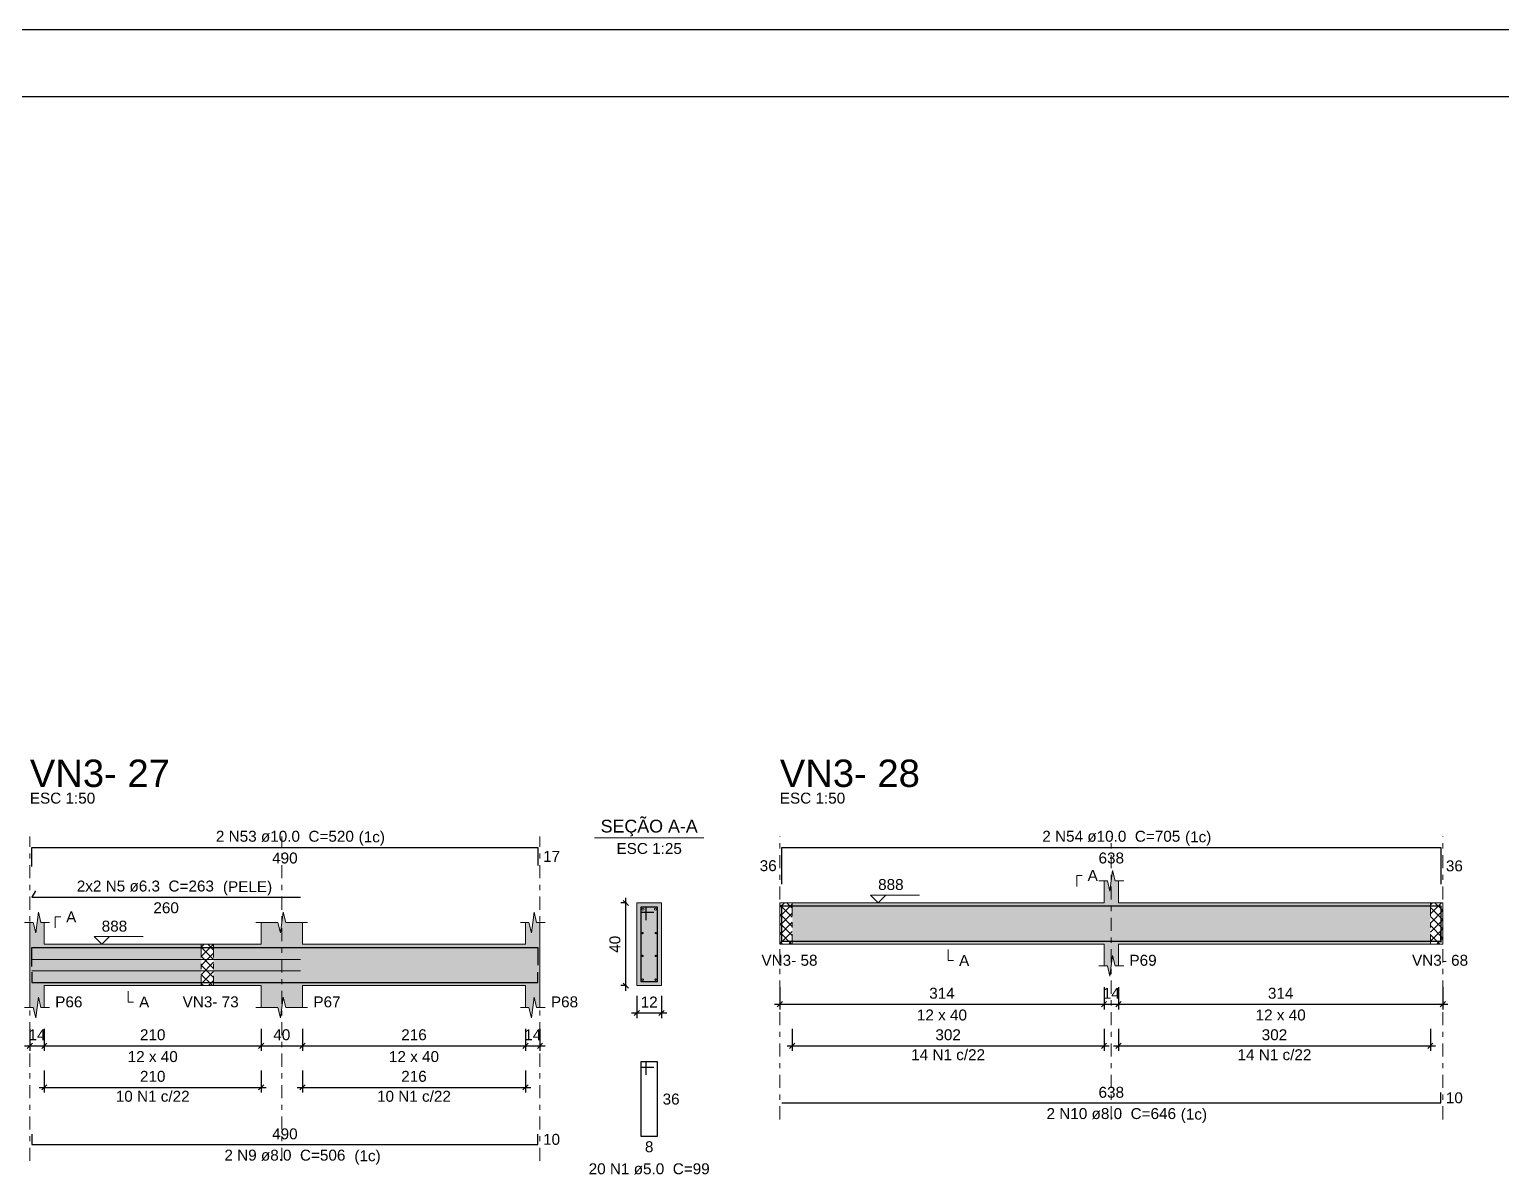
# Model space of a CAD drawing. Header units: millimetres. Extents: x -8 to 605, y -494 to 220.
# Drawn here: x 371.84 to 400.35, y -432.15 to -409.98 of the extents above; entities that cross this region are included whole.
import ezdxf

# ---------------------------------------------------------------- set-up
doc = ezdxf.new("R2010")
doc.units = ezdxf.units.MM
doc.header["$MEASUREMENT"] = 0
doc.linetypes.add('DASHDOT', pattern=[2.54, 1.27, -0.635, 0, -0.635])
doc.linetypes.add('NULL', pattern=[0])
for name, color, linetype, lineweight in [('Descrição da armadura', 7, 'Continuous', 0), ('DT-Arm complementar', 5, 'Continuous', 5), ('DT-Barras na forma', 7, 'Continuous', 30), ('DT-Barras no corte', 5, 'Continuous', 5), ('DT-Barras rebatidas', 7, 'Continuous', 30), ('DT-Cotas', 7, 'Continuous', 5), ('DT-Forma', 5, 'Continuous', 5), ('DT-Hachura forma vigas', 252, 'Continuous', 5), ('DT-Hachura intersecção vigas', 9, 'Continuous', 5), ('DT-Hachura seção vigas', 252, 'Continuous', 5), ('DT-Pontilhado', 9, 'DASHDOT', 5), ('DT-Textos', 7, 'Continuous', 5), ('DT-Título', 5, 'Continuous', 20), ('Textos armaduras', 7, 'Continuous', 0)]:
    doc.layers.add(name, color=color, linetype=linetype, lineweight=lineweight)
doc.styles.add('Arial', font='arial.ttf')
doc.dimstyles.new('UM_25.000000', dxfattribs={"dimtxt": 0.18, "dimasz": 0.1, "dimexe": 0.1, "dimexo": 0.2, "dimgap": 0, "dimtad": 1, "dimtih": 1, "dimtoh": 1, "dimdec": 1, "dimlfac": 25, "dimzin": 0, "dimdsep": 46, "dimtxsty": 'Standard', "dimcen": 0.09, "dimdle": 0.1, "dimadec": 1, "dimazin": 2, "dimtfac": 1, "dimtdec": 4, "dimtofl": 0, "dimtmove": 0, "dimatfit": 3, "dimfxl": 1, "dimtolj": 1, "dimarcsym": 0})
doc.dimstyles.new('UM_50.000000', dxfattribs={"dimtxt": 0.18, "dimasz": 0.1, "dimexe": 0.1, "dimexo": 0.2, "dimgap": 0, "dimtad": 1, "dimtih": 1, "dimtoh": 1, "dimdec": 1, "dimlfac": 50, "dimzin": 0, "dimdsep": 46, "dimtxsty": 'Standard', "dimcen": 0.09, "dimdle": 0.1, "dimadec": 1, "dimazin": 2, "dimtfac": 1, "dimtdec": 4, "dimtofl": 0, "dimtmove": 0, "dimatfit": 3, "dimfxl": 1, "dimtolj": 1, "dimarcsym": 0})
pattern_1 = [(45, (353.43051, -485.02144), (-0.08838835, 0.08838835), []), (135, (353.43051, -485.02144), (-0.08838835, -0.08838835), [])]

# ---------------------------------------------------------------- blocks, each defined once
blk = doc.blocks.new('_Oblique')
at = {"color": 0, "linetype": 'ByBlock', "lineweight": -2}
blk.add_line((-0.5, -0.5), (0.5, 0.5), dxfattribs=at)
blk = doc.blocks.new('*D4835')
at = {"layer": 'Defpoints', "color": 0, "transparency": 16777216}
for p in [(371.851, -429.126), (372.131, -429.126), (372.131, -429.655)]:
    blk.add_point(p, dxfattribs=at)
at = {"layer": 'DT-Cotas', "color": 0, "lineweight": -2, "transparency": 16777216}
for p, q in [((371.851, -429.326), (371.851, -429.755)), ((372.131, -429.326), (372.131, -429.755)), ((371.751, -429.655), (372.231, -429.655))]:
    blk.add_line(p, q, dxfattribs=at)
at = {"layer": 'DT-Cotas', "color": 0, "lineweight": -2, "transparency": 16777216, "xscale": 0.1, "yscale": 0.1, "zscale": 0.1, "rotation": 180}
blk.add_blockref('_Oblique', (371.851, -429.655), dxfattribs=at)
at = {"layer": 'DT-Cotas', "color": 0, "lineweight": -2, "transparency": 16777216, "xscale": 0.1, "yscale": 0.1, "zscale": 0.1}
blk.add_blockref('_Oblique', (372.131, -429.655), dxfattribs=at)
at = {"layer": 'DT-Cotas', "color": 7, "transparency": 16777216, "insert": (371.991, -429.443), "char_height": 0.2118, "attachment_point": 5, "rotation": 0.0057, "style": 'Arial'}
blk.add_mtext('\\A1;14', dxfattribs=at)
blk = doc.blocks.new('*D4836')
at = {"layer": 'Defpoints', "color": 0, "transparency": 16777216}
for p in [(372.131, -429.126), (376.331, -429.126), (376.331, -429.655)]:
    blk.add_point(p, dxfattribs=at)
at = {"layer": 'DT-Cotas', "color": 0, "lineweight": -2, "transparency": 16777216}
for p, q in [((372.131, -429.326), (372.131, -429.755)), ((376.331, -429.326), (376.331, -429.755)), ((372.031, -429.655), (376.431, -429.655))]:
    blk.add_line(p, q, dxfattribs=at)
at = {"layer": 'DT-Cotas', "color": 0, "lineweight": -2, "transparency": 16777216, "xscale": 0.1, "yscale": 0.1, "zscale": 0.1, "rotation": 180}
blk.add_blockref('_Oblique', (372.131, -429.655), dxfattribs=at)
at = {"layer": 'DT-Cotas', "color": 0, "lineweight": -2, "transparency": 16777216, "xscale": 0.1, "yscale": 0.1, "zscale": 0.1}
blk.add_blockref('_Oblique', (376.331, -429.655), dxfattribs=at)
at = {"layer": 'DT-Cotas', "color": 7, "transparency": 16777216, "insert": (374.231, -429.443), "char_height": 0.2118, "attachment_point": 5, "rotation": 0.0057, "style": 'Arial'}
blk.add_mtext('\\A1;210', dxfattribs=at)
blk = doc.blocks.new('*D4837')
at = {"layer": 'Defpoints', "color": 0, "transparency": 16777216}
for p in [(376.331, -429.126), (377.131, -429.126), (377.131, -429.655)]:
    blk.add_point(p, dxfattribs=at)
at = {"layer": 'DT-Cotas', "color": 0, "lineweight": -2, "transparency": 16777216}
for p, q in [((376.331, -429.326), (376.331, -429.755)), ((377.131, -429.326), (377.131, -429.755)), ((376.231, -429.655), (377.231, -429.655))]:
    blk.add_line(p, q, dxfattribs=at)
at = {"layer": 'DT-Cotas', "color": 0, "lineweight": -2, "transparency": 16777216, "xscale": 0.1, "yscale": 0.1, "zscale": 0.1, "rotation": 180}
blk.add_blockref('_Oblique', (376.331, -429.655), dxfattribs=at)
at = {"layer": 'DT-Cotas', "color": 0, "lineweight": -2, "transparency": 16777216, "xscale": 0.1, "yscale": 0.1, "zscale": 0.1}
blk.add_blockref('_Oblique', (377.131, -429.655), dxfattribs=at)
at = {"layer": 'DT-Cotas', "color": 7, "transparency": 16777216, "insert": (376.731, -429.443), "char_height": 0.2118, "attachment_point": 5, "rotation": 0.0057, "style": 'Arial'}
blk.add_mtext('\\A1;40', dxfattribs=at)
blk = doc.blocks.new('*D4838')
at = {"layer": 'Defpoints', "color": 0, "transparency": 16777216}
for p in [(377.131, -429.126), (381.451, -429.126), (381.451, -429.655)]:
    blk.add_point(p, dxfattribs=at)
at = {"layer": 'DT-Cotas', "color": 0, "lineweight": -2, "transparency": 16777216}
for p, q in [((377.131, -429.326), (377.131, -429.755)), ((381.451, -429.326), (381.451, -429.755)), ((377.031, -429.655), (381.551, -429.655))]:
    blk.add_line(p, q, dxfattribs=at)
at = {"layer": 'DT-Cotas', "color": 0, "lineweight": -2, "transparency": 16777216, "xscale": 0.1, "yscale": 0.1, "zscale": 0.1, "rotation": 180}
blk.add_blockref('_Oblique', (377.131, -429.655), dxfattribs=at)
at = {"layer": 'DT-Cotas', "color": 0, "lineweight": -2, "transparency": 16777216, "xscale": 0.1, "yscale": 0.1, "zscale": 0.1}
blk.add_blockref('_Oblique', (381.451, -429.655), dxfattribs=at)
at = {"layer": 'DT-Cotas', "color": 7, "transparency": 16777216, "insert": (379.291, -429.443), "char_height": 0.2118, "attachment_point": 5, "rotation": 0.0057, "style": 'Arial'}
blk.add_mtext('\\A1;216', dxfattribs=at)
blk = doc.blocks.new('*D4839')
at = {"layer": 'Defpoints', "color": 0, "transparency": 16777216}
for p in [(381.451, -429.126), (381.731, -429.126), (381.731, -429.655)]:
    blk.add_point(p, dxfattribs=at)
at = {"layer": 'DT-Cotas', "color": 0, "lineweight": -2, "transparency": 16777216}
for p, q in [((381.451, -429.326), (381.451, -429.755)), ((381.731, -429.326), (381.731, -429.755)), ((381.351, -429.655), (381.831, -429.655))]:
    blk.add_line(p, q, dxfattribs=at)
at = {"layer": 'DT-Cotas', "color": 0, "lineweight": -2, "transparency": 16777216, "xscale": 0.1, "yscale": 0.1, "zscale": 0.1, "rotation": 180}
blk.add_blockref('_Oblique', (381.451, -429.655), dxfattribs=at)
at = {"layer": 'DT-Cotas', "color": 0, "lineweight": -2, "transparency": 16777216, "xscale": 0.1, "yscale": 0.1, "zscale": 0.1}
blk.add_blockref('_Oblique', (381.731, -429.655), dxfattribs=at)
at = {"layer": 'DT-Cotas', "color": 7, "transparency": 16777216, "insert": (381.591, -429.443), "char_height": 0.2118, "attachment_point": 5, "rotation": 0.0057, "style": 'Arial'}
blk.add_mtext('\\A1;14', dxfattribs=at)
blk = doc.blocks.new('*D4840')
at = {"layer": 'Defpoints', "color": 0, "transparency": 16777216}
for p in [(383.394, -426.89), (383.606, -426.89), (383.606, -428.49)]:
    blk.add_point(p, dxfattribs=at)
at = {"layer": 'DT-Cotas', "color": 0, "lineweight": -2, "transparency": 16777216}
for p, q in [((383.394, -428.59), (383.394, -426.79)), ((383.406, -426.89), (383.294, -426.89)), ((383.406, -428.49), (383.294, -428.49))]:
    blk.add_line(p, q, dxfattribs=at)
at = {"layer": 'DT-Cotas', "color": 0, "lineweight": -2, "transparency": 16777216, "xscale": 0.1, "yscale": 0.1, "zscale": 0.1}
for p, rotation in [((383.394, -426.89), 90), ((383.394, -428.49), 270)]:
    blk.add_blockref('_Oblique', p, dxfattribs=dict(at, rotation=rotation))
at = {"layer": 'DT-Cotas', "color": 7, "transparency": 16777216, "insert": (383.183, -427.69), "char_height": 0.2118, "attachment_point": 5, "rotation": 90, "style": 'Arial'}
blk.add_mtext('\\A1;40', dxfattribs=at)
blk = doc.blocks.new('*D4841')
at = {"layer": 'Defpoints', "color": 0, "transparency": 16777216}
for p in [(383.606, -428.49), (384.086, -428.49), (384.086, -429.02)]:
    blk.add_point(p, dxfattribs=at)
at = {"layer": 'DT-Cotas', "color": 0, "lineweight": -2, "transparency": 16777216}
for p, q in [((383.606, -428.69), (383.606, -429.12)), ((384.086, -428.69), (384.086, -429.12)), ((383.506, -429.02), (384.186, -429.02))]:
    blk.add_line(p, q, dxfattribs=at)
at = {"layer": 'DT-Cotas', "color": 0, "lineweight": -2, "transparency": 16777216, "xscale": 0.1, "yscale": 0.1, "zscale": 0.1, "rotation": 180}
blk.add_blockref('_Oblique', (383.606, -429.02), dxfattribs=at)
at = {"layer": 'DT-Cotas', "color": 0, "lineweight": -2, "transparency": 16777216, "xscale": 0.1, "yscale": 0.1, "zscale": 0.1}
blk.add_blockref('_Oblique', (384.086, -429.02), dxfattribs=at)
at = {"layer": 'DT-Cotas', "color": 7, "transparency": 16777216, "insert": (383.846, -428.808), "char_height": 0.2118, "attachment_point": 5, "rotation": 0.0057, "style": 'Arial'}
blk.add_mtext('\\A1;12', dxfattribs=at)
blk = doc.blocks.new('*D4842')
at = {"layer": 'Defpoints', "color": 0, "transparency": 16777216}
for p in [(372.131, -429.931), (376.331, -429.931), (376.331, -430.46)]:
    blk.add_point(p, dxfattribs=at)
at = {"layer": 'DT-Cotas', "color": 0, "lineweight": -2, "transparency": 16777216}
for p, q in [((372.131, -430.131), (372.131, -430.56)), ((376.331, -430.131), (376.331, -430.56)), ((372.031, -430.46), (376.431, -430.46))]:
    blk.add_line(p, q, dxfattribs=at)
at = {"layer": 'DT-Cotas', "color": 0, "lineweight": -2, "transparency": 16777216, "xscale": 0.1, "yscale": 0.1, "zscale": 0.1, "rotation": 180}
blk.add_blockref('_Oblique', (372.131, -430.46), dxfattribs=at)
at = {"layer": 'DT-Cotas', "color": 0, "lineweight": -2, "transparency": 16777216, "xscale": 0.1, "yscale": 0.1, "zscale": 0.1}
blk.add_blockref('_Oblique', (376.331, -430.46), dxfattribs=at)
at = {"layer": 'DT-Cotas', "color": 7, "transparency": 16777216, "insert": (374.231, -430.248), "char_height": 0.2118, "attachment_point": 5, "rotation": 0.0057, "style": 'Arial'}
blk.add_mtext('\\A1;210', dxfattribs=at)
blk = doc.blocks.new('*D4843')
at = {"layer": 'Defpoints', "color": 0, "transparency": 16777216}
for p in [(377.131, -429.931), (381.451, -429.931), (381.451, -430.46)]:
    blk.add_point(p, dxfattribs=at)
at = {"layer": 'DT-Cotas', "color": 0, "lineweight": -2, "transparency": 16777216}
for p, q in [((377.131, -430.131), (377.131, -430.56)), ((381.451, -430.131), (381.451, -430.56)), ((377.031, -430.46), (381.551, -430.46))]:
    blk.add_line(p, q, dxfattribs=at)
at = {"layer": 'DT-Cotas', "color": 0, "lineweight": -2, "transparency": 16777216, "xscale": 0.1, "yscale": 0.1, "zscale": 0.1, "rotation": 180}
blk.add_blockref('_Oblique', (377.131, -430.46), dxfattribs=at)
at = {"layer": 'DT-Cotas', "color": 0, "lineweight": -2, "transparency": 16777216, "xscale": 0.1, "yscale": 0.1, "zscale": 0.1}
blk.add_blockref('_Oblique', (381.451, -430.46), dxfattribs=at)
at = {"layer": 'DT-Cotas', "color": 7, "transparency": 16777216, "insert": (379.291, -430.248), "char_height": 0.2118, "attachment_point": 5, "rotation": 0.0057, "style": 'Arial'}
blk.add_mtext('\\A1;216', dxfattribs=at)
blk = doc.blocks.new('*D4844')
at = {"layer": 'Defpoints', "color": 0, "transparency": 16777216}
for p in [(386.376, -428.321), (392.656, -428.321), (392.656, -428.85)]:
    blk.add_point(p, dxfattribs=at)
at = {"layer": 'DT-Cotas', "color": 0, "lineweight": -2, "transparency": 16777216}
for p, q in [((386.376, -428.521), (386.376, -428.95)), ((392.656, -428.521), (392.656, -428.95)), ((386.276, -428.85), (392.756, -428.85))]:
    blk.add_line(p, q, dxfattribs=at)
at = {"layer": 'DT-Cotas', "color": 0, "lineweight": -2, "transparency": 16777216, "xscale": 0.1, "yscale": 0.1, "zscale": 0.1, "rotation": 180}
blk.add_blockref('_Oblique', (386.376, -428.85), dxfattribs=at)
at = {"layer": 'DT-Cotas', "color": 0, "lineweight": -2, "transparency": 16777216, "xscale": 0.1, "yscale": 0.1, "zscale": 0.1}
blk.add_blockref('_Oblique', (392.656, -428.85), dxfattribs=at)
at = {"layer": 'DT-Cotas', "color": 7, "transparency": 16777216, "insert": (389.516, -428.639), "char_height": 0.2118, "attachment_point": 5, "rotation": 0.0057, "style": 'Arial'}
blk.add_mtext('\\A1;314', dxfattribs=at)
blk = doc.blocks.new('*D4845')
at = {"layer": 'Defpoints', "color": 0, "transparency": 16777216}
for p in [(392.656, -428.321), (392.936, -428.321), (392.936, -428.85)]:
    blk.add_point(p, dxfattribs=at)
at = {"layer": 'DT-Cotas', "color": 0, "lineweight": -2, "transparency": 16777216}
for p, q in [((392.656, -428.521), (392.656, -428.95)), ((392.936, -428.521), (392.936, -428.95)), ((392.556, -428.85), (393.036, -428.85))]:
    blk.add_line(p, q, dxfattribs=at)
at = {"layer": 'DT-Cotas', "color": 0, "lineweight": -2, "transparency": 16777216, "xscale": 0.1, "yscale": 0.1, "zscale": 0.1, "rotation": 180}
blk.add_blockref('_Oblique', (392.656, -428.85), dxfattribs=at)
at = {"layer": 'DT-Cotas', "color": 0, "lineweight": -2, "transparency": 16777216, "xscale": 0.1, "yscale": 0.1, "zscale": 0.1}
blk.add_blockref('_Oblique', (392.936, -428.85), dxfattribs=at)
at = {"layer": 'DT-Cotas', "color": 7, "transparency": 16777216, "insert": (392.796, -428.639), "char_height": 0.2118, "attachment_point": 5, "rotation": 0.0057, "style": 'Arial'}
blk.add_mtext('\\A1;14', dxfattribs=at)
blk = doc.blocks.new('*D4846')
at = {"layer": 'Defpoints', "color": 0, "transparency": 16777216}
for p in [(392.936, -428.321), (399.216, -428.321), (399.216, -428.85)]:
    blk.add_point(p, dxfattribs=at)
at = {"layer": 'DT-Cotas', "color": 0, "lineweight": -2, "transparency": 16777216}
for p, q in [((392.936, -428.521), (392.936, -428.95)), ((399.216, -428.521), (399.216, -428.95)), ((392.836, -428.85), (399.316, -428.85))]:
    blk.add_line(p, q, dxfattribs=at)
at = {"layer": 'DT-Cotas', "color": 0, "lineweight": -2, "transparency": 16777216, "xscale": 0.1, "yscale": 0.1, "zscale": 0.1, "rotation": 180}
blk.add_blockref('_Oblique', (392.936, -428.85), dxfattribs=at)
at = {"layer": 'DT-Cotas', "color": 0, "lineweight": -2, "transparency": 16777216, "xscale": 0.1, "yscale": 0.1, "zscale": 0.1}
blk.add_blockref('_Oblique', (399.216, -428.85), dxfattribs=at)
at = {"layer": 'DT-Cotas', "color": 7, "transparency": 16777216, "insert": (396.076, -428.639), "char_height": 0.2118, "attachment_point": 5, "rotation": 0.0057, "style": 'Arial'}
blk.add_mtext('\\A1;314', dxfattribs=at)
blk = doc.blocks.new('*D4849')
at = {"layer": 'Defpoints', "color": 0, "transparency": 16777216}
for p in [(386.616, -429.126), (392.656, -429.126), (392.656, -429.655)]:
    blk.add_point(p, dxfattribs=at)
at = {"layer": 'DT-Cotas', "color": 0, "lineweight": -2, "transparency": 16777216}
for p, q in [((386.616, -429.326), (386.616, -429.755)), ((392.656, -429.326), (392.656, -429.755)), ((386.516, -429.655), (392.756, -429.655))]:
    blk.add_line(p, q, dxfattribs=at)
at = {"layer": 'DT-Cotas', "color": 0, "lineweight": -2, "transparency": 16777216, "xscale": 0.1, "yscale": 0.1, "zscale": 0.1, "rotation": 180}
blk.add_blockref('_Oblique', (386.616, -429.655), dxfattribs=at)
at = {"layer": 'DT-Cotas', "color": 0, "lineweight": -2, "transparency": 16777216, "xscale": 0.1, "yscale": 0.1, "zscale": 0.1}
blk.add_blockref('_Oblique', (392.656, -429.655), dxfattribs=at)
at = {"layer": 'DT-Cotas', "color": 7, "transparency": 16777216, "insert": (389.636, -429.443), "char_height": 0.2118, "attachment_point": 5, "rotation": 0.0057, "style": 'Arial'}
blk.add_mtext('\\A1;302', dxfattribs=at)
blk = doc.blocks.new('*D4850')
at = {"layer": 'Defpoints', "color": 0, "transparency": 16777216}
for p in [(392.936, -429.126), (398.976, -429.126), (398.976, -429.655)]:
    blk.add_point(p, dxfattribs=at)
at = {"layer": 'DT-Cotas', "color": 0, "lineweight": -2, "transparency": 16777216}
for p, q in [((392.936, -429.326), (392.936, -429.755)), ((398.976, -429.326), (398.976, -429.755)), ((392.836, -429.655), (399.076, -429.655))]:
    blk.add_line(p, q, dxfattribs=at)
at = {"layer": 'DT-Cotas', "color": 0, "lineweight": -2, "transparency": 16777216, "xscale": 0.1, "yscale": 0.1, "zscale": 0.1, "rotation": 180}
blk.add_blockref('_Oblique', (392.936, -429.655), dxfattribs=at)
at = {"layer": 'DT-Cotas', "color": 0, "lineweight": -2, "transparency": 16777216, "xscale": 0.1, "yscale": 0.1, "zscale": 0.1}
blk.add_blockref('_Oblique', (398.976, -429.655), dxfattribs=at)
at = {"layer": 'DT-Cotas', "color": 7, "transparency": 16777216, "insert": (395.956, -429.443), "char_height": 0.2118, "attachment_point": 5, "rotation": 0.0057, "style": 'Arial'}
blk.add_mtext('\\A1;302', dxfattribs=at)

msp = doc.modelspace()

# ---------------------------------------------------------------- hatches: boundary and pattern name
at = {"layer": 'DT-Hachura forma vigas', "linetype": 'Continuous'}
for points in [[(392.9357, -427.6854), (398.9757, -427.6854), (398.9757, -426.8854), (392.9357, -426.8854), (392.9357, -426.4618), (392.8707, -426.4618), (392.8207, -426.2618), (392.7707, -426.6618), (392.7207, -426.4618), (392.6557, -426.4618), (392.6557, -426.8854), (386.6157, -426.8854), (386.6157, -427.6854), (392.6557, -427.6854), (392.6557, -428.109), (392.7207, -428.109), (392.7707, -428.309), (392.8207, -427.909), (392.8707, -428.109), (392.9357, -428.109), (392.9357, -427.6854)], [(372.131, -428.4903), (375.171, -428.4903), (375.171, -427.6903), (372.131, -427.6903), (372.131, -427.2667), (372.066, -427.2667), (372.016, -427.0667), (371.966, -427.4667), (371.916, -427.2667), (371.851, -427.2667), (371.851, -427.6903), (371.851, -428.4903), (371.851, -428.9139), (371.916, -428.9139), (371.966, -429.1139), (372.016, -428.7139), (372.066, -428.9139), (372.131, -428.9139), (372.131, -428.4903)], [(381.731, -428.9139), (381.731, -428.4903), (381.731, -427.6903), (381.731, -427.2667), (381.666, -427.2667), (381.616, -427.0667), (381.566, -427.4667), (381.516, -427.2667), (381.451, -427.2667), (381.451, -427.6903), (377.131, -427.6903), (377.131, -427.2667), (376.806, -427.2667), (376.756, -427.0667), (376.706, -427.4667), (376.656, -427.2667), (376.331, -427.2667), (376.331, -427.6903), (375.411, -427.6903), (375.411, -428.4903), (376.331, -428.4903), (376.331, -428.9139), (376.656, -428.9139), (376.706, -429.1139), (376.756, -428.7139), (376.806, -428.9139), (377.131, -428.9139), (377.131, -428.4903), (381.451, -428.4903), (381.451, -428.9139), (381.516, -428.9139), (381.566, -429.1139), (381.616, -428.7139), (381.666, -428.9139), (381.731, -428.9139)]]:
    msp.add_hatch(color=252, dxfattribs=at).paths.add_polyline_path(points)
at = {"layer": 'DT-Hachura intersecção vigas', "linetype": 'Continuous'}
h = msp.add_hatch(dxfattribs=at)
h.set_pattern_fill('ANSI37', color=9, style=0)
h.set_pattern_definition(pattern_1)
h.paths.add_polyline_path([(386.3757, -427.6854), (386.6157, -427.6854), (386.6157, -426.8854), (386.3757, -426.8854), (386.3757, -427.6854)])
h = msp.add_hatch(dxfattribs=at)
h.set_pattern_fill('ANSI37', color=9, style=0)
h.set_pattern_definition(pattern_1)
h.paths.add_polyline_path([(398.9757, -427.6854), (399.2157, -427.6854), (399.2157, -426.8854), (398.9757, -426.8854), (398.9757, -427.6854)])
h = msp.add_hatch(dxfattribs=at)
h.set_pattern_fill('ANSI37', color=9, style=0)
h.set_pattern_definition(pattern_1)
h.paths.add_polyline_path([(375.171, -428.4903), (375.411, -428.4903), (375.411, -427.6903), (375.171, -427.6903), (375.171, -428.4903)])
at = {"layer": 'DT-Hachura seção vigas', "linetype": 'Continuous'}
msp.add_hatch(color=252, dxfattribs=at).paths.add_polyline_path([(383.6062, -428.4903), (383.6062, -428.4903), (384.0862, -428.4903), (384.0862, -426.8903), (383.6062, -426.8903), (383.6062, -428.4903)])

# ---------------------------------------------------------------- linework, layer by layer
at = {"color": 7}
for p, q in [((348.3434, -409.9755), (467.2434, -409.9755)), ((350.6434, -411.2755), (464.9434, -411.2755))]:
    msp.add_line(p, q, dxfattribs=at)
at = {"layer": 'DT-Arm complementar'}
for p, q in [((371.891, -427.9816), (377.091, -427.9816)), ((371.891, -428.203), (377.091, -428.203))]:
    msp.add_line(p, q, dxfattribs=at)
at = {"layer": 'DT-Barras na forma'}
for p, q in [((383.7862, -426.9703), (383.6862, -426.9703)), ((383.6862, -426.9703), (383.6862, -428.4103)), ((384.0062, -426.9703), (383.6862, -426.9703)), ((383.6862, -426.9703), (383.6862, -427.0703)), ((383.6862, -427.0703), (383.9362, -427.0703)), ((383.7862, -427.2203), (383.7862, -426.9703)), ((384.0062, -428.4103), (384.0062, -426.9703)), ((383.6862, -428.4103), (384.0062, -428.4103))]:
    msp.add_line(p, q, dxfattribs=at)
for points in [[(386.4157, -427.6554), (386.4157, -426.9454), (399.1757, -426.9454), (399.1757, -427.6554)], [(386.4157, -427.6274), (399.1757, -427.6274), (399.1757, -427.4274)], [(371.891, -428.1181), (371.891, -427.7503), (381.691, -427.7503), (381.691, -428.0956)], [(371.891, -428.2323), (371.891, -428.4323), (381.691, -428.4323), (381.691, -428.2323)]]:
    msp.add_lwpolyline(points, dxfattribs=at)
at = {"layer": 'DT-Barras no corte'}
for centre, radius in [((383.7262, -427.0103), 0.02), ((383.9662, -427.0103), 0.02), ((383.7188, -427.473), 0.0126), ((383.9736, -427.473), 0.0126), ((383.7188, -427.9156), 0.0126), ((383.9736, -427.9156), 0.0126), ((383.7222, -428.3743), 0.016), ((383.9702, -428.3743), 0.016)]:
    msp.add_circle(centre, radius, dxfattribs=at)
at = {"layer": 'DT-Barras rebatidas'}
for points in [[(371.891, -426.1837), (371.891, -425.8158), (381.691, -425.8158), (381.691, -426.1612)], [(386.4157, -426.5258), (386.4157, -425.8158), (399.1757, -425.8158), (399.1757, -426.5258)], [(371.9635, -426.6541), (371.891, -426.7795), (377.091, -426.7795)], [(383.7862, -430.217), (383.7862, -429.967), (383.6862, -429.967), (383.6862, -431.407), (384.0062, -431.407), (384.0062, -429.967), (383.6862, -429.967), (383.6862, -430.067), (383.9362, -430.067)], [(386.4157, -430.7621), (399.1757, -430.7621), (399.1757, -430.5621)], [(371.891, -431.3669), (371.891, -431.5669), (381.691, -431.5669), (381.691, -431.3669)]]:
    msp.add_lwpolyline(points, dxfattribs=at)
at = {"layer": 'DT-Forma'}
for p, q in [((392.5557, -426.4618), (392.7207, -426.4618)), ((392.6557, -426.8854), (392.6557, -426.4618)), ((392.7207, -426.4618), (392.7707, -426.6618)), ((392.7707, -426.6618), (392.8207, -426.2618)), ((392.8207, -426.2618), (392.8707, -426.4618)), ((392.8707, -426.4618), (393.0357, -426.4618)), ((392.9357, -426.4618), (392.9357, -426.8854)), ((371.966, -427.4667), (372.016, -427.0667)), ((372.016, -427.0667), (372.066, -427.2667)), ((376.706, -427.4667), (376.756, -427.0667)), ((376.756, -427.0667), (376.806, -427.2667)), ((381.566, -427.4667), (381.616, -427.0667)), ((381.616, -427.0667), (381.666, -427.2667)), ((384.0862, -426.8903), (383.6062, -426.8903)), ((383.6062, -426.8903), (383.6062, -428.4903)), ((384.0862, -428.4903), (384.0862, -426.8903)), ((386.3757, -426.8854), (386.6157, -426.8854)), ((386.6157, -426.8854), (392.6557, -426.8854)), ((392.9357, -426.8854), (398.9757, -426.8854)), ((398.9757, -426.8854), (399.2157, -426.8854)), ((371.751, -427.2667), (371.916, -427.2667)), ((371.851, -427.6903), (371.851, -427.2667)), ((371.916, -427.2667), (371.966, -427.4667)), ((372.066, -427.2667), (372.231, -427.2667)), ((372.131, -427.2667), (372.131, -427.6903)), ((376.231, -427.2667), (376.656, -427.2667)), ((376.331, -427.6903), (376.331, -427.2667)), ((376.656, -427.2667), (376.706, -427.4667)), ((376.806, -427.2667), (377.231, -427.2667)), ((377.131, -427.2667), (377.131, -427.6903)), ((381.351, -427.2667), (381.516, -427.2667)), ((381.451, -427.6903), (381.451, -427.2667)), ((381.516, -427.2667), (381.566, -427.4667)), ((381.666, -427.2667), (381.831, -427.2667)), ((381.731, -427.2667), (381.731, -427.6903)), ((372.131, -427.6903), (375.171, -427.6903)), ((375.171, -427.6903), (375.411, -427.6903)), ((375.411, -427.6903), (376.331, -427.6903)), ((377.131, -427.6903), (381.451, -427.6903)), ((386.3757, -427.6854), (386.6157, -427.6854)), ((386.6157, -427.6854), (392.6557, -427.6854)), ((392.6557, -427.6854), (392.6557, -428.109)), ((392.7707, -428.309), (392.8207, -427.909)), ((392.8207, -427.909), (392.8707, -428.109)), ((392.9357, -428.109), (392.9357, -427.6854)), ((392.9357, -427.6854), (398.9757, -427.6854)), ((398.9757, -427.6854), (399.2157, -427.6854)), ((392.5557, -428.109), (392.7207, -428.109)), ((392.7207, -428.109), (392.7707, -428.309)), ((392.8707, -428.109), (393.0357, -428.109)), ((371.851, -428.4903), (371.851, -428.9139)), ((372.131, -428.9139), (372.131, -428.4903)), ((372.131, -428.4903), (375.171, -428.4903)), ((375.171, -428.4903), (375.411, -428.4903)), ((375.411, -428.4903), (376.331, -428.4903)), ((376.331, -428.4903), (376.331, -428.9139)), ((377.131, -428.9139), (377.131, -428.4903)), ((377.131, -428.4903), (381.451, -428.4903)), ((381.451, -428.4903), (381.451, -428.9139)), ((381.731, -428.9139), (381.731, -428.4903)), ((383.6062, -428.4903), (384.0862, -428.4903)), ((371.966, -429.1139), (372.016, -428.7139)), ((372.016, -428.7139), (372.066, -428.9139)), ((376.706, -429.1139), (376.756, -428.7139)), ((376.756, -428.7139), (376.806, -428.9139)), ((381.566, -429.1139), (381.616, -428.7139)), ((381.616, -428.7139), (381.666, -428.9139)), ((371.751, -428.9139), (371.916, -428.9139)), ((371.916, -428.9139), (371.966, -429.1139)), ((372.066, -428.9139), (372.231, -428.9139)), ((376.231, -428.9139), (376.656, -428.9139)), ((376.656, -428.9139), (376.706, -429.1139)), ((376.806, -428.9139), (377.231, -428.9139)), ((381.351, -428.9139), (381.516, -428.9139)), ((381.516, -428.9139), (381.566, -429.1139)), ((381.666, -428.9139), (381.831, -428.9139))]:
    msp.add_line(p, q, dxfattribs=at)
at = {"layer": 'DT-Forma', "linetype": 'Continuous'}
for p, q in [((386.3757, -427.6854), (386.3757, -426.8854)), ((399.2157, -426.8854), (399.2157, -427.6854)), ((371.851, -428.4903), (371.851, -427.6903)), ((381.731, -427.6903), (381.731, -428.4903))]:
    msp.add_line(p, q, dxfattribs=at)
at = {"layer": 'DT-Pontilhado', "ltscale": 0.2}
for p, q in [((371.851, -431.8846), (371.851, -425.604)), ((376.731, -431.8846), (376.731, -425.604)), ((381.731, -431.8846), (381.731, -425.604)), ((386.3757, -431.0798), (386.3757, -425.604)), ((392.7957, -431.0798), (392.7957, -425.604)), ((399.2157, -431.0798), (399.2157, -425.604)), ((386.6157, -426.8854), (386.6157, -427.6854)), ((398.9757, -426.8854), (398.9757, -427.6854)), ((375.171, -427.6903), (375.171, -428.4903)), ((375.411, -427.6903), (375.411, -428.4903))]:
    msp.add_line(p, q, dxfattribs=at)
at = {"layer": 'DT-Textos'}
msp.add_line((382.7872, -425.6254), (384.9052, -425.6254), dxfattribs=at)
for points in [[(392.1262, -426.5677), (392.1262, -426.3559), (392.2321, -426.3559)], [(388.4277, -426.7372), (388.2794, -426.8854), (388.1312, -426.7372), (389.0843, -426.7372)], [(372.3428, -427.3726), (372.3428, -427.1608), (372.4487, -427.1608)], [(373.391, -427.542), (373.2428, -427.6903), (373.0945, -427.542), (374.0476, -427.542)], [(389.6357, -427.7913), (389.6357, -428.0031), (389.7416, -428.0031)], [(373.755, -428.5962), (373.755, -428.808), (373.8609, -428.808)]]:
    msp.add_lwpolyline(points, dxfattribs=at)

# ---------------------------------------------------------------- texts
at = {"layer": 'Descrição da armadura', "linetype": 'NULL', "char_height": 0.2118, "attachment_point": 8, "line_spacing_factor": 0.9, "style": 'Arial'}
for s, insert, width in [('2 N53 ø10.0  C=520', (376.7912, -425.7096), 5.344721), ('2 N54 ø10.0  C=705', (392.7958, -425.7096), 5.344721), ('2x2 N5 ø6.3  C=263', (374.0888, -426.6736), 5.311789), ('14 N1 c/22', (389.6357, -429.9369), 2.86156), ('14 N1 c/22', (395.9557, -429.9369), 2.86156), ('10 N1 c/22', (374.231, -430.7417), 2.86156), ('10 N1 c/22', (379.291, -430.7417), 2.86156), ('2 N10 ø8.0  C=646', (392.7958, -431.0796), 5.015721), ('2 N9 ø8.0  C=506', (376.7912, -431.8846), 4.686721), ('20 N1 ø5.0  C=99', (383.8462, -432.1486), 4.686721)]:
    msp.add_mtext(s, dxfattribs=dict(at, insert=insert, width=width))
at = {"layer": 'DT-Textos', "linetype": 'NULL', "line_spacing_factor": 0.798, "style": 'Arial'}
for s, insert, char_height, width, attachment_point in [('ESC 1:50', (371.8512, -424.9686), 0.2118, 2.532883, 7), ('ESC 1:50', (386.3758, -424.9686), 0.2118, 2.532883, 7), ('SEÇÃO A-A', (383.8462, -425.6014), 0.2471, 3.760741, 8), ('(1c)', (378.2192, -425.7794), 0.2118, 1.018965, 7), ('(1c)', (394.2238, -425.7794), 0.2118, 1.018965, 7), ('ESC 1:25', (383.8462, -425.9436), 0.2118, 2.532883, 8), ('(PELE)', (375.5908, -426.7434), 0.2118, 1.907491, 7), ('888', (388.2798, -426.6416), 0.2118, 0.987001, 7), ('A', (392.3378, -426.4616), 0.2118, 0.394865, 7), ('A', (372.5542, -427.2666), 0.2118, 0.394865, 7), ('888', (373.2432, -427.4466), 0.2118, 0.987001, 7), ('VN3- 58', (386.0205, -428.1086), 0.2118, 2.170627, 7), ('A', (389.8478, -428.1086), 0.2118, 0.394865, 7), ('P69', (393.1478, -428.1086), 0.2118, 1.052866, 7), ('VN3- 68', (398.6205, -428.1086), 0.2118, 2.170627, 7), ('P66', (372.3432, -428.9136), 0.2118, 1.052866, 7), ('A', (373.9672, -428.9136), 0.2118, 0.394865, 7), ('VN3- 73', (374.8105, -428.9136), 0.2118, 2.170627, 7), ('P67', (377.3432, -428.9136), 0.2118, 1.052866, 7), ('P68', (381.9432, -428.9136), 0.2118, 1.052866, 7), ('12 x 40', (389.5158, -429.1676), 0.2118, 1.940747, 8), ('12 x 40', (396.0758, -429.1676), 0.2118, 1.940747, 8), ('12 x 40', (374.2312, -429.9726), 0.2118, 1.940747, 8), ('12 x 40', (379.2912, -429.9726), 0.2118, 1.940747, 8), ('(1c)', (394.1408, -431.1494), 0.2118, 1.018965, 7), ('(1c)', (378.1362, -431.9544), 0.2118, 1.018965, 7)]:
    msp.add_mtext(s, dxfattribs=dict(at, insert=insert, char_height=char_height, width=width, attachment_point=attachment_point))
at = {"layer": 'DT-Título', "linetype": 'NULL', "char_height": 0.5295, "width": 5.426568, "attachment_point": 7, "line_spacing_factor": 0.798, "style": 'Arial'}
for s, insert in [('VN3- 27', (371.8512, -424.6507)), ('VN3- 28', (386.3758, -424.6507))]:
    msp.add_mtext(s, dxfattribs=dict(at, insert=insert))
at = {"layer": 'Textos armaduras', "linetype": 'NULL', "char_height": 0.2118, "line_spacing_factor": 0.9, "style": 'Arial'}
for s, insert, width, attachment_point in [('490', (376.791, -425.9131), 1.387001, 2), ('17', (381.791, -425.8826), 1.058001, 1), ('638', (392.7957, -425.9131), 1.387001, 2), ('36', (386.3157, -426.2767), 1.058001, 9), ('36', (399.2757, -426.0649), 1.058001, 1), ('260', (374.491, -426.8768), 1.387001, 2), ('638', (392.7957, -430.6648), 1.387001, 8), ('36', (384.1062, -430.5811), 1.058001, 1), ('10', (399.2757, -430.5562), 1.058001, 1), ('490', (376.791, -431.4696), 1.387001, 8), ('10', (381.791, -431.361), 1.058001, 1), ('8', (383.8462, -431.5043), 0.729, 2)]:
    msp.add_mtext(s, dxfattribs=dict(at, insert=insert, width=width, attachment_point=attachment_point))

# ---------------------------------------------------------------- dimensions: what is measured, and where the dimension line sits
at = {"layer": 'DT-Cotas'}
dim = msp.add_linear_dim(base=(383.3944, -426.8903), p1=(383.6062, -428.4903), p2=(383.6062, -426.8903), angle=90, dimstyle='UM_25.000000', override={"dimtxt": 0.2118, "dimasz": 0.1, "dimexe": 0.1, "dimexo": 0.2, "dimtad": 1, "dimtih": 0, "dimtoh": 0, "dimdec": 1, "dimlfac": 25, "dimzin": 8, "dimtxsty": 'Arial', "dimblk": 'Oblique', "dimblk1": 'Oblique', "dimblk2": 'Oblique', "dimsah": 1, "dimdle": 0.1, "dimse1": 0, "dimse2": 0, "dimclrt": 7, "dimadec": 1, "dimazin": 3, "dimtmove": 2, "dimldrblk": 'Oblique'}, dxfattribs=at)
dim.commit()
dim.dimension.update_dxf_attribs({"geometry": '*D4840', "text_midpoint": (383.1826, -427.6903), "dimtype": 160, "text_rotation": 90})
for base, p1, p2, dimstyle, override, picture, middle in [((384.0862, -429.0198), (383.6062, -428.4903), (384.0862, -428.4903), 'UM_25.000000', {"dimtxt": 0.2118, "dimasz": 0.1, "dimexe": 0.1, "dimexo": 0.2, "dimtad": 1, "dimtih": 0, "dimtoh": 0, "dimdec": 1, "dimlfac": 25, "dimzin": 8, "dimtxsty": 'Arial', "dimblk": 'Oblique', "dimblk1": 'Oblique', "dimblk2": 'Oblique', "dimsah": 1, "dimdle": 0.1, "dimse1": 0, "dimse2": 0, "dimclrt": 7, "dimadec": 1, "dimazin": 3, "dimtmove": 2, "dimldrblk": 'Oblique'}, '*D4841', (383.8462, -428.808)), ((392.6557, -428.8503), (386.3757, -428.3208), (392.6557, -428.3208), 'UM_50.000000', {"dimtxt": 0.2118, "dimasz": 0.1, "dimexe": 0.1, "dimexo": 0.2, "dimtad": 1, "dimtih": 0, "dimtoh": 0, "dimdec": 1, "dimlfac": 50, "dimzin": 8, "dimtxsty": 'Arial', "dimblk": 'Oblique', "dimblk1": 'Oblique', "dimblk2": 'Oblique', "dimsah": 1, "dimdle": 0.1, "dimse1": 0, "dimse2": 0, "dimclrt": 7, "dimadec": 1, "dimazin": 3, "dimtmove": 2, "dimldrblk": 'Oblique'}, '*D4844', (389.5157, -428.6385)), ((392.9357, -428.8503), (392.6557, -428.3208), (392.9357, -428.3208), 'UM_50.000000', {"dimtxt": 0.2118, "dimasz": 0.1, "dimexe": 0.1, "dimexo": 0.2, "dimtad": 1, "dimtih": 0, "dimtoh": 0, "dimdec": 1, "dimlfac": 50, "dimzin": 8, "dimtxsty": 'Arial', "dimblk": 'Oblique', "dimblk1": 'Oblique', "dimblk2": 'Oblique', "dimsah": 1, "dimdle": 0.1, "dimse1": 0, "dimse2": 0, "dimclrt": 7, "dimadec": 1, "dimazin": 3, "dimtmove": 2, "dimldrblk": 'Oblique'}, '*D4845', (392.7957, -428.6385)), ((399.2157, -428.8503), (392.9357, -428.3208), (399.2157, -428.3208), 'UM_50.000000', {"dimtxt": 0.2118, "dimasz": 0.1, "dimexe": 0.1, "dimexo": 0.2, "dimtad": 1, "dimtih": 0, "dimtoh": 0, "dimdec": 1, "dimlfac": 50, "dimzin": 8, "dimtxsty": 'Arial', "dimblk": 'Oblique', "dimblk1": 'Oblique', "dimblk2": 'Oblique', "dimsah": 1, "dimdle": 0.1, "dimse1": 0, "dimse2": 0, "dimclrt": 7, "dimadec": 1, "dimazin": 3, "dimtmove": 2, "dimldrblk": 'Oblique'}, '*D4846', (396.0757, -428.6385)), ((372.131, -429.6552), (371.851, -429.1257), (372.131, -429.1257), 'UM_50.000000', {"dimtxt": 0.2118, "dimasz": 0.1, "dimexe": 0.1, "dimexo": 0.2, "dimtad": 1, "dimtih": 0, "dimtoh": 0, "dimdec": 1, "dimlfac": 50, "dimzin": 8, "dimtxsty": 'Arial', "dimblk": 'Oblique', "dimblk1": 'Oblique', "dimblk2": 'Oblique', "dimsah": 1, "dimdle": 0.1, "dimse1": 0, "dimse2": 0, "dimclrt": 7, "dimadec": 1, "dimazin": 3, "dimtmove": 2, "dimldrblk": 'Oblique'}, '*D4835', (371.991, -429.4434)), ((376.331, -429.6552), (372.131, -429.1257), (376.331, -429.1257), 'UM_50.000000', {"dimtxt": 0.2118, "dimasz": 0.1, "dimexe": 0.1, "dimexo": 0.2, "dimtad": 1, "dimtih": 0, "dimtoh": 0, "dimdec": 1, "dimlfac": 50, "dimzin": 8, "dimtxsty": 'Arial', "dimblk": 'Oblique', "dimblk1": 'Oblique', "dimblk2": 'Oblique', "dimsah": 1, "dimdle": 0.1, "dimse1": 0, "dimse2": 0, "dimclrt": 7, "dimadec": 1, "dimazin": 3, "dimtmove": 2, "dimldrblk": 'Oblique'}, '*D4836', (374.231, -429.4434)), ((377.131, -429.6552), (376.331, -429.1257), (377.131, -429.1257), 'UM_50.000000', {"dimtxt": 0.2118, "dimasz": 0.1, "dimexe": 0.1, "dimexo": 0.2, "dimtad": 1, "dimtih": 0, "dimtoh": 0, "dimdec": 1, "dimlfac": 50, "dimzin": 8, "dimtxsty": 'Arial', "dimblk": 'Oblique', "dimblk1": 'Oblique', "dimblk2": 'Oblique', "dimsah": 1, "dimdle": 0.1, "dimse1": 0, "dimse2": 0, "dimclrt": 7, "dimadec": 1, "dimazin": 3, "dimtmove": 2, "dimldrblk": 'Oblique'}, '*D4837', (376.731, -429.4434)), ((381.451, -429.6552), (377.131, -429.1257), (381.451, -429.1257), 'UM_50.000000', {"dimtxt": 0.2118, "dimasz": 0.1, "dimexe": 0.1, "dimexo": 0.2, "dimtad": 1, "dimtih": 0, "dimtoh": 0, "dimdec": 1, "dimlfac": 50, "dimzin": 8, "dimtxsty": 'Arial', "dimblk": 'Oblique', "dimblk1": 'Oblique', "dimblk2": 'Oblique', "dimsah": 1, "dimdle": 0.1, "dimse1": 0, "dimse2": 0, "dimclrt": 7, "dimadec": 1, "dimazin": 3, "dimtmove": 2, "dimldrblk": 'Oblique'}, '*D4838', (379.291, -429.4434)), ((381.731, -429.6552), (381.451, -429.1257), (381.731, -429.1257), 'UM_50.000000', {"dimtxt": 0.2118, "dimasz": 0.1, "dimexe": 0.1, "dimexo": 0.2, "dimtad": 1, "dimtih": 0, "dimtoh": 0, "dimdec": 1, "dimlfac": 50, "dimzin": 8, "dimtxsty": 'Arial', "dimblk": 'Oblique', "dimblk1": 'Oblique', "dimblk2": 'Oblique', "dimsah": 1, "dimdle": 0.1, "dimse1": 0, "dimse2": 0, "dimclrt": 7, "dimadec": 1, "dimazin": 3, "dimtmove": 2, "dimldrblk": 'Oblique'}, '*D4839', (381.591, -429.4434)), ((392.6557, -429.6552), (386.6157, -429.1257), (392.6557, -429.1257), 'UM_50.000000', {"dimtxt": 0.2118, "dimasz": 0.1, "dimexe": 0.1, "dimexo": 0.2, "dimtad": 1, "dimtih": 0, "dimtoh": 0, "dimdec": 1, "dimlfac": 50, "dimzin": 8, "dimtxsty": 'Arial', "dimblk": 'Oblique', "dimblk1": 'Oblique', "dimblk2": 'Oblique', "dimsah": 1, "dimdle": 0.1, "dimse1": 0, "dimse2": 0, "dimclrt": 7, "dimadec": 1, "dimazin": 3, "dimtmove": 2, "dimldrblk": 'Oblique'}, '*D4849', (389.6357, -429.4434)), ((398.9757, -429.6552), (392.9357, -429.1257), (398.9757, -429.1257), 'UM_50.000000', {"dimtxt": 0.2118, "dimasz": 0.1, "dimexe": 0.1, "dimexo": 0.2, "dimtad": 1, "dimtih": 0, "dimtoh": 0, "dimdec": 1, "dimlfac": 50, "dimzin": 8, "dimtxsty": 'Arial', "dimblk": 'Oblique', "dimblk1": 'Oblique', "dimblk2": 'Oblique', "dimsah": 1, "dimdle": 0.1, "dimse1": 0, "dimse2": 0, "dimclrt": 7, "dimadec": 1, "dimazin": 3, "dimtmove": 2, "dimldrblk": 'Oblique'}, '*D4850', (395.9557, -429.4434)), ((376.331, -430.46), (372.131, -429.9305), (376.331, -429.9305), 'UM_50.000000', {"dimtxt": 0.2118, "dimasz": 0.1, "dimexe": 0.1, "dimexo": 0.2, "dimtad": 1, "dimtih": 0, "dimtoh": 0, "dimdec": 1, "dimlfac": 50, "dimzin": 8, "dimtxsty": 'Arial', "dimblk": 'Oblique', "dimblk1": 'Oblique', "dimblk2": 'Oblique', "dimsah": 1, "dimdle": 0.1, "dimse1": 0, "dimse2": 0, "dimclrt": 7, "dimadec": 1, "dimazin": 3, "dimtmove": 2, "dimldrblk": 'Oblique'}, '*D4842', (374.231, -430.2482)), ((381.451, -430.46), (377.131, -429.9305), (381.451, -429.9305), 'UM_50.000000', {"dimtxt": 0.2118, "dimasz": 0.1, "dimexe": 0.1, "dimexo": 0.2, "dimtad": 1, "dimtih": 0, "dimtoh": 0, "dimdec": 1, "dimlfac": 50, "dimzin": 8, "dimtxsty": 'Arial', "dimblk": 'Oblique', "dimblk1": 'Oblique', "dimblk2": 'Oblique', "dimsah": 1, "dimdle": 0.1, "dimse1": 0, "dimse2": 0, "dimclrt": 7, "dimadec": 1, "dimazin": 3, "dimtmove": 2, "dimldrblk": 'Oblique'}, '*D4843', (379.291, -430.2482))]:
    dim = msp.add_linear_dim(base=base, p1=p1, p2=p2, dimstyle=dimstyle, override=override, dxfattribs=at)
    dim.commit()
    dim.dimension.update_dxf_attribs({"geometry": picture, "text_midpoint": middle, "dimtype": 160, "text_rotation": 0.00573})

doc.saveas('drawing.dxf')
